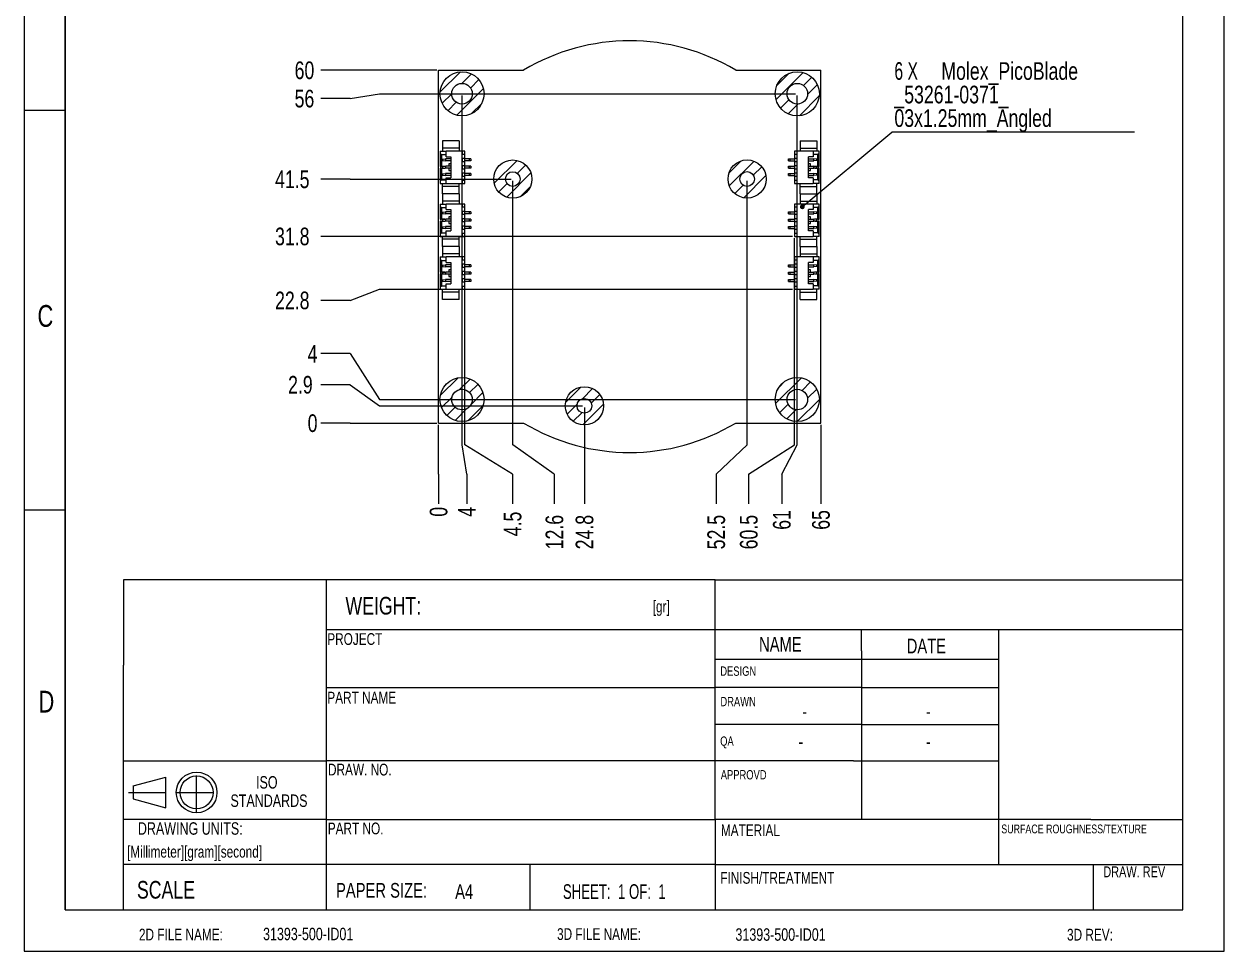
# Model space of a CAD drawing. Header units: millimetres. Extents: x 9 to 417, y 11 to 583.
# Drawn here: x 8.8 to 416.8, y 10.8 to 326.1 of the extents above; entities that cross this region are included whole.
import ezdxf

# ---------------------------------------------------------------- set-up
doc = ezdxf.new("R2010")
doc.units = ezdxf.units.MM
doc.header["$LTSCALE"] = 2
doc.linetypes.add('CENTER', pattern=[10.16, 6.35, -1.27, 1.27, -1.27])
doc.styles.add('SLDTEXTSTYLE0', font='TXT', dxfattribs={"width": 0.75})
doc.styles.add('SLDTEXTSTYLE1', font='TXT', dxfattribs={"width": 0.671875})
doc.styles.add('SLDTEXTSTYLE2', font='TXT', dxfattribs={"width": 0.666667})
doc.dimstyles.new('SLDDIMSTYLE4', dxfattribs={"dimtxt": 6, "dimasz": 6, "dimexe": 0, "dimexo": 0.0625, "dimgap": 1.5, "dimtad": 0, "dimtih": 1, "dimtoh": 1, "dimdec": 0, "dimlfac": 0.5, "dimrnd": 1e-09, "dimdsep": 46, "dimtxsty": 'SLDTEXTSTYLE0', "dimblk1": 'NONE', "dimblk2": 'NONE', "dimsah": 1, "dimcen": 0.09, "dimadec": 0, "dimazin": 2, "dimtfac": 1, "dimtdec": 0, "dimtofl": 0, "dimtmove": 0, "dimatfit": 3, "dimldrblk": 'NONE', "dimfxl": 1, "dimfrac": 2, "dimtolj": 1, "dimtzin": 12, "dimarcsym": 0})
doc.dimstyles.new('SLDDIMSTYLE5', dxfattribs={"dimtxt": 6, "dimasz": 6, "dimexe": 0, "dimexo": 0.0625, "dimgap": 1.5, "dimtad": 0, "dimtih": 1, "dimtoh": 1, "dimdec": 1, "dimlfac": 0.5, "dimrnd": 1e-09, "dimzin": 12, "dimdsep": 46, "dimtxsty": 'SLDTEXTSTYLE0', "dimblk1": 'NONE', "dimblk2": 'NONE', "dimsah": 1, "dimcen": 0.09, "dimadec": 0, "dimazin": 3, "dimtfac": 1, "dimtdec": 1, "dimtofl": 0, "dimtmove": 0, "dimatfit": 3, "dimldrblk": 'NONE', "dimfxl": 1, "dimfrac": 2, "dimtolj": 1, "dimtzin": 12, "dimarcsym": 0})
doc.dimstyles.new('SLDDIMSTYLE6', dxfattribs={"dimtxt": 0.18, "dimasz": 1.6, "dimexe": 0, "dimexo": 0.0625, "dimgap": 0, "dimtad": 0, "dimtih": 1, "dimtoh": 1, "dimdec": 0, "dimrnd": 1e-09, "dimzin": 0, "dimdsep": 46, "dimtxsty": 'Standard', "dimblk1": 'DOT', "dimblk2": 'DOT', "dimsah": 1, "dimcen": 0.09, "dimadec": 0, "dimazin": 0, "dimtfac": 1.6, "dimtdec": 0, "dimtofl": 0, "dimtmove": 0, "dimatfit": 3, "dimldrblk": 'DOT', "dimfxl": 1, "dimfrac": 2, "dimtolj": 1, "dimtzin": 0, "dimarcsym": 0})

# ---------------------------------------------------------------- blocks, each defined once
blk = doc.blocks.new('SW_NOTE_0')
at = {"color": 0, "linetype": 'Continuous', "lineweight": 0, "char_height": 4.233, "attachment_point": 2, "style": 'SLDTEXTSTYLE0'}
for s, insert in [('ISO', (4.56, 5.46)), ('STANDARDS', (5.3, -0.78))]:
    blk.add_mtext(s, dxfattribs=dict(at, insert=insert))
blk = doc.blocks.new('_D_11')
at = {"color": 7, "linetype": 'Continuous', "lineweight": 18}
for p, q in [((149.71, 182.96), (149.71, 189.78)), ((149.71, 172.96), (149.71, 182.96)), ((149.71, 172.96), (149.71, 162.96))]:
    blk.add_line(p, q, dxfattribs=at)
at = {"color": 7, "linetype": 'Continuous', "lineweight": 18, "insert": (146.74, 158.53), "char_height": 6, "attachment_point": 1, "rotation": 90, "style": 'SLDTEXTSTYLE0'}
blk.add_mtext('0', dxfattribs=at)
blk = doc.blocks.new('_NONE')
blk = doc.blocks.new('_D_12')
at = {"color": 7, "linetype": 'Continuous', "lineweight": 18}
for p, q in [((157.71, 182.96), (157.71, 301.78)), ((159.33, 172.96), (157.71, 182.96)), ((159.33, 172.96), (159.33, 162.96))]:
    blk.add_line(p, q, dxfattribs=at)
at = {"color": 7, "linetype": 'Continuous', "lineweight": 18, "insert": (156.36, 158.53), "char_height": 6, "attachment_point": 1, "rotation": 90, "style": 'SLDTEXTSTYLE0'}
blk.add_mtext('4', dxfattribs=at)
blk = doc.blocks.new('_D_13')
at = {"color": 7, "linetype": 'Continuous', "lineweight": 18}
for p, q in [((158.71, 182.96), (158.71, 254.28)), ((174.86, 172.96), (158.71, 182.96)), ((174.86, 172.96), (174.86, 162.96))]:
    blk.add_line(p, q, dxfattribs=at)
at = {"color": 7, "linetype": 'Continuous', "lineweight": 18, "insert": (171.89, 151.88), "char_height": 6, "attachment_point": 1, "rotation": 90, "style": 'SLDTEXTSTYLE0'}
blk.add_mtext('4.5', dxfattribs=at)
blk = doc.blocks.new('_D_14')
at = {"color": 7, "linetype": 'Continuous', "lineweight": 18}
for p, q in [((174.98, 182.96), (174.98, 272.76)), ((189.1, 172.96), (174.98, 182.96)), ((189.1, 172.96), (189.1, 162.96))]:
    blk.add_line(p, q, dxfattribs=at)
at = {"color": 7, "linetype": 'Continuous', "lineweight": 18, "insert": (186.13, 147.44), "char_height": 6, "attachment_point": 1, "rotation": 90, "style": 'SLDTEXTSTYLE0'}
blk.add_mtext('12.6', dxfattribs=at)
blk = doc.blocks.new('_D_15')
at = {"color": 7, "linetype": 'Continuous', "lineweight": 18}
blk.add_line((199.33, 195.64), (199.33, 162.96), dxfattribs=at)
at = {"color": 7, "linetype": 'Continuous', "lineweight": 18, "insert": (196.35, 147.44), "char_height": 6, "attachment_point": 1, "rotation": 90, "style": 'SLDTEXTSTYLE0'}
blk.add_mtext('24.8', dxfattribs=at)
blk = doc.blocks.new('_D_16')
at = {"color": 7, "linetype": 'Continuous', "lineweight": 18}
for p, q in [((254.65, 182.96), (254.65, 272.78)), ((244.11, 172.96), (254.65, 182.96)), ((244.11, 172.96), (244.11, 162.96))]:
    blk.add_line(p, q, dxfattribs=at)
at = {"color": 7, "linetype": 'Continuous', "lineweight": 18, "insert": (241.13, 147.44), "char_height": 6, "attachment_point": 1, "rotation": 90, "style": 'SLDTEXTSTYLE0'}
blk.add_mtext('52.5', dxfattribs=at)
blk = doc.blocks.new('_D_17')
at = {"color": 7, "linetype": 'Continuous', "lineweight": 18}
for p, q in [((270.71, 182.96), (270.71, 253.28)), ((255.17, 172.96), (270.71, 182.96)), ((255.17, 172.96), (255.17, 162.96))]:
    blk.add_line(p, q, dxfattribs=at)
at = {"color": 7, "linetype": 'Continuous', "lineweight": 18, "insert": (252.2, 147.44), "char_height": 6, "attachment_point": 1, "rotation": 90, "style": 'SLDTEXTSTYLE0'}
blk.add_mtext('60.5', dxfattribs=at)
blk = doc.blocks.new('_D_18')
at = {"color": 7, "linetype": 'Continuous', "lineweight": 18}
for p, q in [((271.71, 182.96), (271.71, 301.78)), ((266.4, 172.96), (271.71, 182.96)), ((266.4, 172.96), (266.4, 162.96))]:
    blk.add_line(p, q, dxfattribs=at)
at = {"color": 7, "linetype": 'Continuous', "lineweight": 18, "insert": (263.43, 154.09), "char_height": 6, "attachment_point": 1, "rotation": 90, "style": 'SLDTEXTSTYLE0'}
blk.add_mtext('61', dxfattribs=at)
blk = doc.blocks.new('_D_19')
at = {"color": 7, "linetype": 'Continuous', "lineweight": 18}
blk.add_line((279.71, 189.78), (279.71, 162.96), dxfattribs=at)
at = {"color": 7, "linetype": 'Continuous', "lineweight": 18, "insert": (276.74, 154.09), "char_height": 6, "attachment_point": 1, "rotation": 90, "style": 'SLDTEXTSTYLE0'}
blk.add_mtext('65', dxfattribs=at)
blk = doc.blocks.new('_D_20')
at = {"color": 7, "linetype": 'Continuous', "lineweight": 18}
for p, q in [((119.66, 190.38), (109.66, 190.38)), ((119.66, 190.38), (129.66, 190.38)), ((129.66, 190.38), (149.11, 190.38))]:
    blk.add_line(p, q, dxfattribs=at)
at = {"color": 7, "linetype": 'Continuous', "lineweight": 18, "insert": (105.23, 193.35), "char_height": 6, "attachment_point": 1, "style": 'SLDTEXTSTYLE0'}
blk.add_mtext('0', dxfattribs=at)
blk = doc.blocks.new('_D_21')
at = {"color": 7, "linetype": 'Continuous', "lineweight": 18}
for p, q in [((119.66, 203.44), (109.66, 203.44)), ((119.66, 203.44), (129.66, 196.24)), ((129.66, 196.24), (198.73, 196.24))]:
    blk.add_line(p, q, dxfattribs=at)
at = {"color": 7, "linetype": 'Continuous', "lineweight": 18, "insert": (98.58, 206.42), "char_height": 6, "attachment_point": 1, "style": 'SLDTEXTSTYLE0'}
blk.add_mtext('2.9', dxfattribs=at)
blk = doc.blocks.new('_D_22')
at = {"color": 7, "linetype": 'Continuous', "lineweight": 18}
for p, q in [((119.66, 213.99), (109.66, 213.99)), ((119.66, 213.99), (129.66, 198.38)), ((129.66, 198.38), (271.11, 198.38))]:
    blk.add_line(p, q, dxfattribs=at)
at = {"color": 7, "linetype": 'Continuous', "lineweight": 18, "insert": (105.23, 216.96), "char_height": 6, "attachment_point": 1, "style": 'SLDTEXTSTYLE0'}
blk.add_mtext('4', dxfattribs=at)
blk = doc.blocks.new('_D_23')
at = {"color": 7, "linetype": 'Continuous', "lineweight": 18}
for p, q in [((119.66, 232.12), (129.66, 235.88)), ((129.66, 235.88), (270.11, 235.88)), ((119.66, 232.12), (109.66, 232.12))]:
    blk.add_line(p, q, dxfattribs=at)
at = {"color": 7, "linetype": 'Continuous', "lineweight": 18, "insert": (94.15, 235.09), "char_height": 6, "attachment_point": 1, "style": 'SLDTEXTSTYLE0'}
blk.add_mtext('22.8', dxfattribs=at)
blk = doc.blocks.new('_D_24')
at = {"color": 7, "linetype": 'Continuous', "lineweight": 18}
blk.add_line((270.11, 253.88), (109.66, 253.88), dxfattribs=at)
at = {"color": 7, "linetype": 'Continuous', "lineweight": 18, "insert": (94.15, 256.85), "char_height": 6, "attachment_point": 1, "style": 'SLDTEXTSTYLE0'}
blk.add_mtext('31.8', dxfattribs=at)
blk = doc.blocks.new('_D_25')
at = {"color": 7, "linetype": 'Continuous', "lineweight": 18}
for p, q in [((119.66, 273.3), (129.66, 273.36)), ((129.66, 273.36), (174.38, 273.36)), ((119.66, 273.3), (109.66, 273.3))]:
    blk.add_line(p, q, dxfattribs=at)
at = {"color": 7, "linetype": 'Continuous', "lineweight": 18, "insert": (94.15, 276.28), "char_height": 6, "attachment_point": 1, "style": 'SLDTEXTSTYLE0'}
blk.add_mtext('41.5', dxfattribs=at)
blk = doc.blocks.new('_D_26')
at = {"color": 7, "linetype": 'Continuous', "lineweight": 18}
for p, q in [((119.66, 300.76), (129.66, 302.38)), ((129.66, 302.38), (271.11, 302.38)), ((119.66, 300.76), (109.66, 300.76))]:
    blk.add_line(p, q, dxfattribs=at)
at = {"color": 7, "linetype": 'Continuous', "lineweight": 18, "insert": (100.8, 303.73), "char_height": 6, "attachment_point": 1, "style": 'SLDTEXTSTYLE0'}
blk.add_mtext('56', dxfattribs=at)
blk = doc.blocks.new('_D_27')
at = {"color": 7, "linetype": 'Continuous', "lineweight": 18}
blk.add_line((149.11, 310.38), (109.66, 310.38), dxfattribs=at)
at = {"color": 7, "linetype": 'Continuous', "lineweight": 18, "insert": (100.8, 313.35), "char_height": 6, "attachment_point": 1, "style": 'SLDTEXTSTYLE0'}
blk.add_mtext('60', dxfattribs=at)
blk = doc.blocks.new('SW_NOTE_1')
at = {"color": 0, "linetype": 'Continuous', "lineweight": 0}
blk.add_line((82.49, 0), (0, 0), dxfattribs=at)
at = {"color": 0, "linetype": 'Continuous', "lineweight": 0, "char_height": 6, "attachment_point": 1}
for s, insert, style in [('6 X', (0.89, 23.83), 'SLDTEXTSTYLE2'), ('Molex_PicoBlade', (16.85, 23.83), 'SLDTEXTSTYLE0'), ('_53261-0371_', (0.89, 15.83), 'SLDTEXTSTYLE0'), ('03x1.25mm_Angled', (0.89, 7.83), 'SLDTEXTSTYLE0')]:
    blk.add_mtext(s, dxfattribs=dict(at, insert=insert, style=style))
blk = doc.blocks.new('_DOT')
at = {"color": 0, "linetype": 'ByBlock', "lineweight": -2}
blk.add_line((-0.5, 0), (-1, 0), dxfattribs=at)
at = {"color": 0, "linetype": 'ByBlock', "const_width": 0.5}
blk.add_lwpolyline([(-0.25, 0, 1), (0.25, 0, 1)], format="xyb", close=True, dxfattribs=at)

msp = doc.modelspace()

# ---------------------------------------------------------------- hatches: boundary and pattern name
at = {"linetype": 'Continuous'}
h = msp.add_hatch(dxfattribs=at)
h.set_pattern_fill('ANSI31', style=0)
edge = h.paths.add_edge_path(flags=0)
edge.add_arc((157.71, 302.38), 7.5, 0, 360)
edge = h.paths.add_edge_path(flags=0)
edge.add_arc((157.71, 302.38), 3.5, 0, 360)
h = msp.add_hatch(dxfattribs=at)
h.set_pattern_fill('ANSI31', style=0)
edge = h.paths.add_edge_path(flags=0)
edge.add_arc((271.71, 302.38), 7.5, 0, 360)
edge = h.paths.add_edge_path(flags=0)
edge.add_arc((271.71, 302.38), 3.5, 0, 360)
h = msp.add_hatch(dxfattribs=at)
h.set_pattern_fill('ANSI31', style=0)
edge = h.paths.add_edge_path(flags=0)
edge.add_arc((174.98, 273.36), 6.5, 0, 360)
edge = h.paths.add_edge_path(flags=0)
edge.add_arc((174.98, 273.36), 2.5, 0, 360)
h = msp.add_hatch(dxfattribs=at)
h.set_pattern_fill('ANSI31', style=0)
edge = h.paths.add_edge_path(flags=0)
edge.add_arc((254.65, 273.38), 6.5, 0, 360)
edge = h.paths.add_edge_path(flags=0)
edge.add_arc((254.65, 273.38), 2.5, 0, 360)
h = msp.add_hatch(dxfattribs=at)
h.set_pattern_fill('ANSI31', style=0)
edge = h.paths.add_edge_path(flags=0)
edge.add_arc((157.71, 198.38), 7.5, 0, 360)
edge = h.paths.add_edge_path(flags=0)
edge.add_arc((157.71, 198.38), 3.5, 0, 360)
h = msp.add_hatch(dxfattribs=at)
h.set_pattern_fill('ANSI31', style=0)
edge = h.paths.add_edge_path(flags=0)
edge.add_arc((271.71, 198.38), 7.5, 0, 360)
edge = h.paths.add_edge_path(flags=0)
edge.add_arc((271.71, 198.38), 3.5, 0, 360)
h = msp.add_hatch(dxfattribs=at)
h.set_pattern_fill('ANSI31', style=0)
edge = h.paths.add_edge_path(flags=0)
edge.add_arc((199.33, 196.24), 6.5, 0, 360)
edge = h.paths.add_edge_path(flags=0)
edge.add_arc((199.33, 196.24), 2.5, 0, 360)

# ---------------------------------------------------------------- linework, layer by layer
at = {"color": 7, "linetype": 'Continuous', "lineweight": 18}
for p, q in [((8.79, 582.84), (8.79, 10.84)), ((416.79, 10.84), (416.79, 582.84)), ((8.79, 296.84), (22.79, 296.84)), ((8.79, 160.84), (22.79, 160.84)), ((111.55, 137.07), (42.65, 137.07)), ((42.65, 137.07), (42.65, 108.03)), ((243.83, 137.07), (111.55, 137.07)), ((111.55, 137.07), (111.55, 120.19)), ((243.83, 120.19), (243.83, 137.07)), ((243.83, 137.07), (402.79, 137.07)), ((111.55, 120.19), (402.79, 120.19)), ((111.55, 120.19), (111.55, 40.23)), ((243.83, 55.62), (243.83, 120.19)), ((293.55, 112.92), (293.55, 120.19)), ((340.12, 120.19), (340.12, 55.62)), ((293.55, 112.92), (293.55, 100.4)), ((42.65, 55.62), (42.65, 108.03)), ((340.12, 110), (243.83, 110)), ((111.55, 100.4), (243.83, 100.4)), ((293.55, 100.4), (243.83, 100.4)), ((293.55, 100.4), (293.55, 87.88)), ((293.55, 100.4), (340.12, 100.4)), ((293.55, 87.88), (243.83, 87.88)), ((293.55, 87.88), (293.55, 55.62)), ((293.55, 87.88), (340.12, 87.88)), ((42.65, 75.47), (111.55, 75.47)), ((243.83, 75.47), (111.55, 75.47)), ((290.86, 75.47), (243.83, 75.47)), ((290.86, 75.47), (340.12, 75.47)), ((42.65, 55.62), (42.65, 71.01)), ((42.65, 55.62), (42.65, 71.01)), ((45.86, 66.98), (56.98, 69.97)), ((56.98, 59.57), (56.98, 69.97)), ((45.86, 66.98), (45.86, 62.56)), ((45.86, 62.56), (56.98, 59.57)), ((111.55, 55.62), (42.65, 55.62)), ((42.65, 40.23), (42.65, 55.62)), ((111.55, 55.62), (243.83, 55.62)), ((243.83, 55.62), (243.83, 24.84)), ((340.12, 55.62), (243.83, 55.62)), ((340.12, 55.62), (340.12, 40.23)), ((371.46, 55.62), (340.12, 55.62)), ((371.46, 55.62), (402.79, 55.62)), ((42.65, 24.84), (42.65, 40.23)), ((243.83, 40.23), (42.65, 40.23)), ((111.55, 40.23), (111.55, 24.84)), ((180.73, 40.23), (180.73, 24.84)), ((243.83, 40.23), (402.79, 40.23)), ((372.29, 40.23), (372.29, 24.84)), ((8.79, 10.84), (416.79, 10.84))]:
    msp.add_line(p, q, dxfattribs=at)
at = {"color": 7, "linetype": 'Continuous', "lineweight": 25}
for p, q in [((22.79, 24.84), (22.79, 568.84)), ((22.79, 568.84), (22.79, 24.84)), ((402.79, 24.84), (402.79, 568.84)), ((402.79, 24.84), (402.79, 568.84)), ((149.71, 190.38), (149.71, 310.38)), ((149.71, 310.38), (178.65, 310.38)), ((250.76, 310.38), (279.71, 310.38)), ((279.71, 190.38), (279.71, 310.38)), ((156.71, 286.38), (151.11, 286.38)), ((151.11, 286.38), (151.11, 283.88)), ((156.71, 286.38), (156.71, 283.88)), ((272.71, 286.38), (278.31, 286.38)), ((272.71, 286.38), (272.71, 283.88)), ((278.31, 286.38), (278.31, 283.88)), ((150.31, 282.88), (150.31, 282.08)), ((150.31, 282.88), (152.31, 282.88)), ((150.31, 282.08), (150.71, 281.68)), ((150.31, 282.08), (150.31, 277.68)), ((150.71, 281.68), (152.31, 281.68)), ((150.71, 281.68), (150.71, 277.68)), ((156.71, 283.88), (151.11, 283.88)), ((151.11, 283.88), (151.11, 282.88)), ((152.31, 280.98), (152.31, 282.88)), ((157.71, 282.88), (152.31, 282.88)), ((156.71, 283.88), (156.71, 282.88)), ((157.71, 282.88), (157.71, 281.88)), ((158.71, 282.88), (157.71, 282.88)), ((157.71, 281.88), (158.71, 281.88)), ((158.71, 281.88), (158.71, 282.88)), ((158.71, 280.38), (158.71, 281.88)), ((270.71, 282.88), (270.71, 281.88)), ((271.71, 282.88), (270.71, 282.88)), ((270.71, 281.88), (270.71, 280.38)), ((270.71, 281.88), (271.71, 281.88)), ((277.11, 282.88), (271.71, 282.88)), ((271.71, 281.88), (271.71, 282.88)), ((272.71, 283.88), (278.31, 283.88)), ((272.71, 283.88), (272.71, 282.88)), ((277.11, 282.88), (277.11, 280.98)), ((279.11, 282.88), (277.11, 282.88)), ((278.71, 281.68), (277.11, 281.68)), ((278.31, 283.88), (278.31, 282.88)), ((279.11, 282.08), (278.71, 281.68)), ((278.71, 277.68), (278.71, 281.68)), ((279.11, 282.08), (279.11, 282.88)), ((279.11, 277.68), (279.11, 282.08)), ((150.31, 277.68), (150.71, 277.68)), ((151.91, 277.68), (150.71, 277.68)), ((151.11, 280.1), (152.11, 280.2)), ((151.11, 280.1), (151.11, 279.66)), ((151.11, 279.66), (152.11, 279.56)), ((151.11, 277.6), (152.11, 277.7)), ((151.11, 277.6), (151.11, 277.16)), ((152.11, 280.2), (152.11, 279.56)), ((153.91, 280.2), (152.11, 280.2)), ((153.91, 279.56), (152.11, 279.56)), ((152.11, 277.7), (152.11, 277.06)), ((153.91, 277.7), (152.11, 277.7)), ((152.31, 280.98), (153.91, 280.98)), ((153.91, 278.53), (153.21, 278.53)), ((153.21, 278.53), (153.21, 277.7)), ((153.91, 280.98), (153.91, 273.78)), ((158.71, 280.38), (157.71, 280.38)), ((157.71, 280.38), (157.71, 279.38)), ((157.71, 279.38), (158.71, 279.38)), ((158.71, 277.88), (157.71, 277.88)), ((157.71, 277.88), (157.71, 276.88)), ((158.71, 279.38), (158.71, 280.38)), ((160.11, 280.2), (158.71, 280.2)), ((160.11, 279.56), (158.71, 279.56)), ((158.71, 277.88), (158.71, 279.38)), ((158.71, 276.88), (158.71, 277.88)), ((160.11, 277.7), (158.71, 277.7)), ((160.11, 280.2), (160.11, 279.56)), ((160.71, 280.2), (160.11, 280.2)), ((160.71, 279.56), (160.11, 279.56)), ((160.11, 277.7), (160.11, 277.06)), ((160.71, 277.7), (160.11, 277.7)), ((160.71, 280.2), (160.71, 279.56)), ((160.71, 277.7), (160.71, 277.06)), ((268.71, 279.56), (268.71, 280.2)), ((268.71, 280.2), (269.31, 280.2)), ((268.71, 279.56), (269.31, 279.56)), ((268.71, 277.06), (268.71, 277.7)), ((268.71, 277.7), (269.31, 277.7)), ((269.31, 279.56), (269.31, 280.2)), ((269.31, 280.2), (270.71, 280.2)), ((269.31, 279.56), (270.71, 279.56)), ((269.31, 277.06), (269.31, 277.7)), ((269.31, 277.7), (270.71, 277.7)), ((271.71, 280.38), (270.71, 280.38)), ((270.71, 280.38), (270.71, 279.38)), ((270.71, 279.38), (270.71, 277.88)), ((270.71, 279.38), (271.71, 279.38)), ((271.71, 277.88), (270.71, 277.88)), ((270.71, 277.88), (270.71, 276.88)), ((271.71, 279.38), (271.71, 280.38)), ((271.71, 276.88), (271.71, 277.88)), ((277.11, 280.98), (275.51, 280.98)), ((275.51, 273.78), (275.51, 280.98)), ((275.51, 280.2), (277.31, 280.2)), ((275.51, 279.56), (277.31, 279.56)), ((276.21, 278.53), (275.51, 278.53)), ((275.51, 277.7), (277.31, 277.7)), ((276.21, 277.7), (276.21, 278.53)), ((277.31, 279.56), (277.31, 280.2)), ((278.31, 280.1), (277.31, 280.2)), ((278.31, 279.66), (277.31, 279.56)), ((277.31, 277.06), (277.31, 277.7)), ((278.31, 277.6), (277.31, 277.7)), ((278.71, 277.68), (277.51, 277.68)), ((278.31, 279.66), (278.31, 280.1)), ((278.31, 277.16), (278.31, 277.6)), ((278.71, 277.68), (279.11, 277.68)), ((150.71, 277.08), (150.31, 277.08)), ((150.31, 277.08), (150.31, 272.68)), ((150.71, 277.08), (150.71, 273.08)), ((150.71, 277.08), (151.91, 277.08)), ((151.11, 277.16), (152.11, 277.06)), ((151.11, 275.1), (152.11, 275.2)), ((151.11, 275.1), (151.11, 274.66)), ((151.11, 274.66), (152.11, 274.56)), ((153.91, 277.06), (152.11, 277.06)), ((152.11, 275.2), (152.11, 274.56)), ((153.91, 275.2), (152.11, 275.2)), ((153.91, 274.56), (152.11, 274.56)), ((152.31, 271.88), (152.31, 273.78)), ((152.31, 273.78), (153.91, 273.78)), ((153.21, 277.06), (153.21, 276.23)), ((153.21, 276.23), (153.91, 276.23)), ((157.71, 276.88), (158.71, 276.88)), ((158.71, 275.38), (157.71, 275.38)), ((157.71, 275.38), (157.71, 274.38)), ((157.71, 274.38), (158.71, 274.38)), ((160.11, 277.06), (158.71, 277.06)), ((158.71, 275.38), (158.71, 276.88)), ((158.71, 274.38), (158.71, 275.38)), ((160.11, 275.2), (158.71, 275.2)), ((160.11, 274.56), (158.71, 274.56)), ((158.71, 272.88), (158.71, 274.38)), ((160.71, 277.06), (160.11, 277.06)), ((160.11, 275.2), (160.11, 274.56)), ((160.71, 275.2), (160.11, 275.2)), ((160.71, 274.56), (160.11, 274.56)), ((160.71, 275.2), (160.71, 274.56)), ((268.71, 277.06), (269.31, 277.06)), ((268.71, 274.56), (268.71, 275.2)), ((268.71, 275.2), (269.31, 275.2)), ((268.71, 274.56), (269.31, 274.56)), ((269.31, 277.06), (270.71, 277.06)), ((269.31, 274.56), (269.31, 275.2)), ((269.31, 275.2), (270.71, 275.2)), ((269.31, 274.56), (270.71, 274.56)), ((270.71, 276.88), (270.71, 275.38)), ((270.71, 276.88), (271.71, 276.88)), ((271.71, 275.38), (270.71, 275.38)), ((270.71, 275.38), (270.71, 274.38)), ((270.71, 274.38), (270.71, 272.88)), ((270.71, 274.38), (271.71, 274.38)), ((271.71, 274.38), (271.71, 275.38)), ((275.51, 277.06), (277.31, 277.06)), ((275.51, 276.23), (276.21, 276.23)), ((275.51, 275.2), (277.31, 275.2)), ((275.51, 274.56), (277.31, 274.56)), ((277.11, 273.78), (275.51, 273.78)), ((276.21, 276.23), (276.21, 277.06)), ((277.11, 273.78), (277.11, 271.88)), ((278.31, 277.16), (277.31, 277.06)), ((277.31, 274.56), (277.31, 275.2)), ((278.31, 275.1), (277.31, 275.2)), ((278.31, 274.66), (277.31, 274.56)), ((277.51, 277.08), (278.71, 277.08)), ((278.31, 274.66), (278.31, 275.1)), ((278.71, 273.08), (278.71, 277.08)), ((279.11, 277.08), (278.71, 277.08)), ((279.11, 272.68), (279.11, 277.08)), ((150.31, 272.68), (150.71, 273.08)), ((150.31, 272.68), (150.31, 271.88)), ((150.31, 271.88), (152.31, 271.88)), ((150.71, 273.08), (152.31, 273.08)), ((151.11, 270.88), (151.11, 271.88)), ((156.71, 270.88), (151.11, 270.88)), ((151.11, 268.38), (151.11, 270.88)), ((152.31, 271.88), (157.71, 271.88)), ((156.71, 270.88), (156.71, 271.88)), ((156.71, 268.38), (156.71, 270.88)), ((158.71, 272.88), (157.71, 272.88)), ((157.71, 272.88), (157.71, 271.88)), ((157.71, 271.88), (158.71, 271.88)), ((158.71, 271.88), (158.71, 272.88)), ((271.71, 272.88), (270.71, 272.88)), ((270.71, 272.88), (270.71, 271.88)), ((270.71, 271.88), (271.71, 271.88)), ((271.71, 271.88), (271.71, 272.88)), ((271.71, 271.88), (277.11, 271.88)), ((272.71, 270.88), (272.71, 271.88)), ((272.71, 270.88), (278.31, 270.88)), ((272.71, 268.38), (272.71, 270.88)), ((278.71, 273.08), (277.11, 273.08)), ((279.11, 271.88), (277.11, 271.88)), ((278.31, 270.88), (278.31, 271.88)), ((278.31, 268.38), (278.31, 270.88)), ((279.11, 272.68), (278.71, 273.08)), ((279.11, 271.88), (279.11, 272.68)), ((156.71, 268.38), (151.11, 268.38)), ((151.11, 268.38), (151.11, 265.88)), ((156.71, 265.88), (151.11, 265.88)), ((151.11, 265.88), (151.11, 264.88)), ((156.71, 268.38), (156.71, 265.88)), ((156.71, 265.88), (156.71, 264.88)), ((272.71, 268.38), (278.31, 268.38)), ((272.71, 268.38), (272.71, 265.88)), ((272.71, 265.88), (278.31, 265.88)), ((272.71, 265.88), (272.71, 264.88)), ((278.31, 268.38), (278.31, 265.88)), ((278.31, 265.88), (278.31, 264.88)), ((150.31, 264.88), (150.31, 264.08)), ((150.31, 264.88), (152.31, 264.88)), ((150.31, 264.08), (150.71, 263.68)), ((150.31, 264.08), (150.31, 259.68)), ((150.71, 263.68), (152.31, 263.68)), ((150.71, 263.68), (150.71, 259.68)), ((151.11, 262.1), (152.11, 262.2)), ((151.11, 262.1), (151.11, 261.66)), ((151.11, 261.66), (152.11, 261.56)), ((153.91, 262.2), (152.11, 262.2)), ((152.11, 262.2), (152.11, 261.56)), ((153.91, 261.56), (152.11, 261.56)), ((152.31, 262.98), (152.31, 264.88)), ((157.71, 264.88), (152.31, 264.88)), ((152.31, 262.98), (153.91, 262.98)), ((153.91, 262.98), (153.91, 255.78)), ((157.71, 264.88), (157.71, 263.88)), ((158.71, 264.88), (157.71, 264.88)), ((157.71, 263.88), (158.71, 263.88)), ((158.71, 262.38), (157.71, 262.38)), ((157.71, 262.38), (157.71, 261.38)), ((157.71, 261.38), (158.71, 261.38)), ((158.71, 263.88), (158.71, 264.88)), ((158.71, 262.38), (158.71, 263.88)), ((158.71, 261.38), (158.71, 262.38)), ((160.11, 262.2), (158.71, 262.2)), ((160.11, 261.56), (158.71, 261.56)), ((158.71, 259.88), (158.71, 261.38)), ((160.11, 262.2), (160.11, 261.56)), ((160.71, 262.2), (160.11, 262.2)), ((160.71, 261.56), (160.11, 261.56)), ((160.71, 262.2), (160.71, 261.56)), ((268.71, 261.56), (268.71, 262.2)), ((268.71, 262.2), (269.31, 262.2)), ((268.71, 261.56), (269.31, 261.56)), ((269.31, 261.56), (269.31, 262.2)), ((269.31, 262.2), (270.71, 262.2)), ((269.31, 261.56), (270.71, 261.56)), ((270.71, 264.88), (270.71, 263.88)), ((271.71, 264.88), (270.71, 264.88)), ((270.71, 263.88), (270.71, 262.38)), ((270.71, 263.88), (271.71, 263.88)), ((271.71, 262.38), (270.71, 262.38)), ((270.71, 262.38), (270.71, 261.38)), ((270.71, 261.38), (270.71, 259.88)), ((270.71, 261.38), (271.71, 261.38)), ((277.11, 264.88), (271.71, 264.88)), ((271.71, 263.88), (271.71, 264.88)), ((271.71, 261.38), (271.71, 262.38)), ((277.11, 262.98), (275.51, 262.98)), ((275.51, 255.78), (275.51, 262.98)), ((275.51, 262.2), (277.31, 262.2)), ((275.51, 261.56), (277.31, 261.56)), ((277.11, 264.88), (277.11, 262.98)), ((279.11, 264.88), (277.11, 264.88)), ((278.71, 263.68), (277.11, 263.68)), ((277.31, 261.56), (277.31, 262.2)), ((278.31, 262.1), (277.31, 262.2)), ((278.31, 261.66), (277.31, 261.56)), ((278.31, 261.66), (278.31, 262.1)), ((279.11, 264.08), (278.71, 263.68)), ((278.71, 259.68), (278.71, 263.68)), ((279.11, 264.08), (279.11, 264.88)), ((279.11, 259.68), (279.11, 264.08)), ((150.31, 259.68), (150.71, 259.68)), ((150.71, 259.08), (150.31, 259.08)), ((150.31, 259.08), (150.31, 254.68)), ((151.91, 259.68), (150.71, 259.68)), ((150.71, 259.08), (150.71, 255.08)), ((150.71, 259.08), (151.91, 259.08)), ((151.11, 259.6), (152.11, 259.7)), ((151.11, 259.6), (151.11, 259.16)), ((151.11, 259.16), (152.11, 259.06)), ((151.11, 257.1), (152.11, 257.2)), ((151.11, 257.1), (151.11, 256.66)), ((153.91, 259.7), (152.11, 259.7)), ((152.11, 259.7), (152.11, 259.06)), ((153.91, 259.06), (152.11, 259.06)), ((152.11, 257.2), (152.11, 256.56)), ((153.91, 257.2), (152.11, 257.2)), ((153.91, 260.53), (153.21, 260.53)), ((153.21, 260.53), (153.21, 259.7)), ((153.21, 259.06), (153.21, 258.23)), ((153.21, 258.23), (153.91, 258.23)), ((158.71, 259.88), (157.71, 259.88)), ((157.71, 259.88), (157.71, 258.88)), ((157.71, 258.88), (158.71, 258.88)), ((158.71, 257.38), (157.71, 257.38)), ((157.71, 257.38), (157.71, 256.38)), ((158.71, 258.88), (158.71, 259.88)), ((160.11, 259.7), (158.71, 259.7)), ((160.11, 259.06), (158.71, 259.06)), ((158.71, 257.38), (158.71, 258.88)), ((158.71, 256.38), (158.71, 257.38)), ((160.11, 257.2), (158.71, 257.2)), ((160.11, 259.7), (160.11, 259.06)), ((160.71, 259.7), (160.11, 259.7)), ((160.71, 259.06), (160.11, 259.06)), ((160.11, 257.2), (160.11, 256.56)), ((160.71, 257.2), (160.11, 257.2)), ((160.71, 259.7), (160.71, 259.06)), ((160.71, 257.2), (160.71, 256.56)), ((268.71, 259.06), (268.71, 259.7)), ((268.71, 259.7), (269.31, 259.7)), ((268.71, 259.06), (269.31, 259.06)), ((268.71, 256.56), (268.71, 257.2)), ((268.71, 257.2), (269.31, 257.2)), ((269.31, 259.06), (269.31, 259.7)), ((269.31, 259.7), (270.71, 259.7)), ((269.31, 259.06), (270.71, 259.06)), ((269.31, 256.56), (269.31, 257.2)), ((269.31, 257.2), (270.71, 257.2)), ((271.71, 259.88), (270.71, 259.88)), ((270.71, 259.88), (270.71, 258.88)), ((270.71, 258.88), (270.71, 257.38)), ((270.71, 258.88), (271.71, 258.88)), ((271.71, 257.38), (270.71, 257.38)), ((270.71, 257.38), (270.71, 256.38)), ((271.71, 258.88), (271.71, 259.88)), ((271.71, 256.38), (271.71, 257.38)), ((276.21, 260.53), (275.51, 260.53)), ((275.51, 259.7), (277.31, 259.7)), ((275.51, 259.06), (277.31, 259.06)), ((275.51, 258.23), (276.21, 258.23)), ((275.51, 257.2), (277.31, 257.2)), ((276.21, 259.7), (276.21, 260.53)), ((276.21, 258.23), (276.21, 259.06)), ((277.31, 259.06), (277.31, 259.7)), ((278.31, 259.6), (277.31, 259.7)), ((278.31, 259.16), (277.31, 259.06)), ((277.31, 256.56), (277.31, 257.2)), ((278.31, 257.1), (277.31, 257.2)), ((278.71, 259.68), (277.51, 259.68)), ((277.51, 259.08), (278.71, 259.08)), ((278.31, 259.16), (278.31, 259.6)), ((278.31, 256.66), (278.31, 257.1)), ((278.71, 259.68), (279.11, 259.68)), ((278.71, 255.08), (278.71, 259.08)), ((279.11, 259.08), (278.71, 259.08)), ((279.11, 254.68), (279.11, 259.08)), ((150.31, 254.68), (150.71, 255.08)), ((150.31, 254.68), (150.31, 253.88)), ((150.31, 253.88), (152.31, 253.88)), ((150.71, 255.08), (152.31, 255.08)), ((151.11, 256.66), (152.11, 256.56)), ((151.11, 252.88), (151.11, 253.88)), ((153.91, 256.56), (152.11, 256.56)), ((152.31, 253.88), (152.31, 255.78)), ((152.31, 255.78), (153.91, 255.78)), ((152.31, 253.88), (157.71, 253.88)), ((156.71, 252.88), (156.71, 253.88)), ((157.71, 256.38), (158.71, 256.38)), ((158.71, 254.88), (157.71, 254.88)), ((157.71, 254.88), (157.71, 253.88)), ((157.71, 253.88), (158.71, 253.88)), ((160.11, 256.56), (158.71, 256.56)), ((158.71, 254.88), (158.71, 256.38)), ((158.71, 253.88), (158.71, 254.88)), ((160.71, 256.56), (160.11, 256.56)), ((268.71, 256.56), (269.31, 256.56)), ((269.31, 256.56), (270.71, 256.56)), ((270.71, 256.38), (270.71, 254.88)), ((270.71, 256.38), (271.71, 256.38)), ((271.71, 254.88), (270.71, 254.88)), ((270.71, 254.88), (270.71, 253.88)), ((270.71, 253.88), (271.71, 253.88)), ((271.71, 253.88), (271.71, 254.88)), ((271.71, 253.88), (277.11, 253.88)), ((272.71, 252.88), (272.71, 253.88)), ((275.51, 256.56), (277.31, 256.56)), ((277.11, 255.78), (275.51, 255.78)), ((277.11, 255.78), (277.11, 253.88)), ((278.71, 255.08), (277.11, 255.08)), ((279.11, 253.88), (277.11, 253.88)), ((278.31, 256.66), (277.31, 256.56)), ((278.31, 252.88), (278.31, 253.88)), ((279.11, 254.68), (278.71, 255.08)), ((279.11, 253.88), (279.11, 254.68)), ((156.71, 252.88), (151.11, 252.88)), ((151.11, 250.38), (151.11, 252.88)), ((156.71, 250.38), (151.11, 250.38)), ((151.11, 250.38), (151.11, 247.88)), ((156.71, 250.38), (156.71, 252.88)), ((156.71, 250.38), (156.71, 247.88)), ((272.71, 252.88), (278.31, 252.88)), ((272.71, 250.38), (272.71, 252.88)), ((272.71, 250.38), (278.31, 250.38)), ((272.71, 250.38), (272.71, 247.88)), ((278.31, 250.38), (278.31, 252.88)), ((278.31, 250.38), (278.31, 247.88)), ((150.31, 246.88), (150.31, 246.08)), ((150.31, 246.88), (152.31, 246.88)), ((150.31, 246.08), (150.71, 245.68)), ((150.31, 246.08), (150.31, 241.68)), ((150.71, 245.68), (152.31, 245.68)), ((150.71, 245.68), (150.71, 241.68)), ((156.71, 247.88), (151.11, 247.88)), ((151.11, 247.88), (151.11, 246.88)), ((152.31, 244.98), (152.31, 246.88)), ((157.71, 246.88), (152.31, 246.88)), ((152.31, 244.98), (153.91, 244.98)), ((153.91, 244.98), (153.91, 237.78)), ((156.71, 247.88), (156.71, 246.88)), ((157.71, 246.88), (157.71, 245.88)), ((158.71, 246.88), (157.71, 246.88)), ((157.71, 245.88), (158.71, 245.88)), ((158.71, 245.88), (158.71, 246.88)), ((158.71, 244.38), (158.71, 245.88)), ((270.71, 246.88), (270.71, 245.88)), ((271.71, 246.88), (270.71, 246.88)), ((270.71, 245.88), (270.71, 244.38)), ((270.71, 245.88), (271.71, 245.88)), ((277.11, 246.88), (271.71, 246.88)), ((271.71, 245.88), (271.71, 246.88)), ((272.71, 247.88), (278.31, 247.88)), ((272.71, 247.88), (272.71, 246.88)), ((277.11, 244.98), (275.51, 244.98)), ((275.51, 237.78), (275.51, 244.98)), ((277.11, 246.88), (277.11, 244.98)), ((279.11, 246.88), (277.11, 246.88)), ((278.71, 245.68), (277.11, 245.68)), ((278.31, 247.88), (278.31, 246.88)), ((279.11, 246.08), (278.71, 245.68)), ((278.71, 241.68), (278.71, 245.68)), ((279.11, 246.08), (279.11, 246.88)), ((279.11, 241.68), (279.11, 246.08)), ((150.31, 241.68), (150.71, 241.68)), ((150.71, 241.08), (150.31, 241.08)), ((150.31, 241.08), (150.31, 236.68)), ((151.91, 241.68), (150.71, 241.68)), ((150.71, 241.08), (150.71, 237.08)), ((150.71, 241.08), (151.91, 241.08)), ((151.11, 244.1), (152.11, 244.2)), ((151.11, 244.1), (151.11, 243.66)), ((151.11, 243.66), (152.11, 243.56)), ((151.11, 241.6), (152.11, 241.7)), ((151.11, 241.6), (151.11, 241.16)), ((151.11, 241.16), (152.11, 241.06)), ((152.11, 244.2), (152.11, 243.56)), ((153.91, 244.2), (152.11, 244.2)), ((153.91, 243.56), (152.11, 243.56)), ((153.91, 241.7), (152.11, 241.7)), ((152.11, 241.7), (152.11, 241.06)), ((153.91, 241.06), (152.11, 241.06)), ((153.91, 242.53), (153.21, 242.53)), ((153.21, 242.53), (153.21, 241.7)), ((153.21, 241.06), (153.21, 240.23)), ((158.71, 244.38), (157.71, 244.38)), ((157.71, 244.38), (157.71, 243.38)), ((157.71, 243.38), (158.71, 243.38)), ((158.71, 241.88), (157.71, 241.88)), ((157.71, 241.88), (157.71, 240.88)), ((157.71, 240.88), (158.71, 240.88)), ((158.71, 243.38), (158.71, 244.38)), ((160.11, 244.2), (158.71, 244.2)), ((160.11, 243.56), (158.71, 243.56)), ((158.71, 241.88), (158.71, 243.38)), ((158.71, 240.88), (158.71, 241.88)), ((160.11, 241.7), (158.71, 241.7)), ((160.11, 241.06), (158.71, 241.06)), ((158.71, 239.38), (158.71, 240.88)), ((160.11, 244.2), (160.11, 243.56)), ((160.71, 244.2), (160.11, 244.2)), ((160.71, 243.56), (160.11, 243.56)), ((160.11, 241.7), (160.11, 241.06)), ((160.71, 241.7), (160.11, 241.7)), ((160.71, 241.06), (160.11, 241.06)), ((160.71, 244.2), (160.71, 243.56)), ((160.71, 241.7), (160.71, 241.06)), ((268.71, 243.56), (268.71, 244.2)), ((268.71, 244.2), (269.31, 244.2)), ((268.71, 243.56), (269.31, 243.56)), ((268.71, 241.06), (268.71, 241.7)), ((268.71, 241.7), (269.31, 241.7)), ((268.71, 241.06), (269.31, 241.06)), ((269.31, 243.56), (269.31, 244.2)), ((269.31, 244.2), (270.71, 244.2)), ((269.31, 243.56), (270.71, 243.56)), ((269.31, 241.06), (269.31, 241.7)), ((269.31, 241.7), (270.71, 241.7)), ((269.31, 241.06), (270.71, 241.06)), ((271.71, 244.38), (270.71, 244.38)), ((270.71, 244.38), (270.71, 243.38)), ((270.71, 243.38), (270.71, 241.88)), ((270.71, 243.38), (271.71, 243.38)), ((271.71, 241.88), (270.71, 241.88)), ((270.71, 241.88), (270.71, 240.88)), ((270.71, 240.88), (270.71, 239.38)), ((270.71, 240.88), (271.71, 240.88)), ((271.71, 243.38), (271.71, 244.38)), ((271.71, 240.88), (271.71, 241.88)), ((275.51, 244.2), (277.31, 244.2)), ((275.51, 243.56), (277.31, 243.56)), ((276.21, 242.53), (275.51, 242.53)), ((275.51, 241.7), (277.31, 241.7)), ((275.51, 241.06), (277.31, 241.06)), ((276.21, 241.7), (276.21, 242.53)), ((276.21, 240.23), (276.21, 241.06)), ((277.31, 243.56), (277.31, 244.2)), ((278.31, 244.1), (277.31, 244.2)), ((278.31, 243.66), (277.31, 243.56)), ((277.31, 241.06), (277.31, 241.7)), ((278.31, 241.6), (277.31, 241.7)), ((278.31, 241.16), (277.31, 241.06)), ((278.71, 241.68), (277.51, 241.68)), ((277.51, 241.08), (278.71, 241.08)), ((278.31, 243.66), (278.31, 244.1)), ((278.31, 241.16), (278.31, 241.6)), ((278.71, 241.68), (279.11, 241.68)), ((278.71, 237.08), (278.71, 241.08)), ((279.11, 241.08), (278.71, 241.08)), ((279.11, 236.68), (279.11, 241.08)), ((150.31, 236.68), (150.71, 237.08)), ((150.31, 236.68), (150.31, 235.88)), ((150.71, 237.08), (152.31, 237.08)), ((151.11, 239.1), (152.11, 239.2)), ((151.11, 239.1), (151.11, 238.66)), ((151.11, 238.66), (152.11, 238.56)), ((152.11, 239.2), (152.11, 238.56)), ((153.91, 239.2), (152.11, 239.2)), ((153.91, 238.56), (152.11, 238.56)), ((152.31, 235.88), (152.31, 237.78)), ((152.31, 237.78), (153.91, 237.78)), ((153.21, 240.23), (153.91, 240.23)), ((158.71, 239.38), (157.71, 239.38)), ((157.71, 239.38), (157.71, 238.38)), ((157.71, 238.38), (158.71, 238.38)), ((158.71, 236.88), (157.71, 236.88)), ((157.71, 236.88), (157.71, 235.88)), ((158.71, 238.38), (158.71, 239.38)), ((160.11, 239.2), (158.71, 239.2)), ((160.11, 238.56), (158.71, 238.56)), ((158.71, 236.88), (158.71, 238.38)), ((158.71, 235.88), (158.71, 236.88)), ((160.11, 239.2), (160.11, 238.56)), ((160.71, 239.2), (160.11, 239.2)), ((160.71, 238.56), (160.11, 238.56)), ((160.71, 239.2), (160.71, 238.56)), ((268.71, 238.56), (268.71, 239.2)), ((268.71, 239.2), (269.31, 239.2)), ((268.71, 238.56), (269.31, 238.56)), ((269.31, 238.56), (269.31, 239.2)), ((269.31, 239.2), (270.71, 239.2)), ((269.31, 238.56), (270.71, 238.56)), ((271.71, 239.38), (270.71, 239.38)), ((270.71, 239.38), (270.71, 238.38)), ((270.71, 238.38), (270.71, 236.88)), ((270.71, 238.38), (271.71, 238.38)), ((271.71, 236.88), (270.71, 236.88)), ((270.71, 236.88), (270.71, 235.88)), ((271.71, 238.38), (271.71, 239.38)), ((271.71, 235.88), (271.71, 236.88)), ((275.51, 240.23), (276.21, 240.23)), ((275.51, 239.2), (277.31, 239.2)), ((275.51, 238.56), (277.31, 238.56)), ((277.11, 237.78), (275.51, 237.78)), ((277.11, 237.78), (277.11, 235.88)), ((278.71, 237.08), (277.11, 237.08)), ((277.31, 238.56), (277.31, 239.2)), ((278.31, 239.1), (277.31, 239.2)), ((278.31, 238.66), (277.31, 238.56)), ((278.31, 238.66), (278.31, 239.1)), ((279.11, 236.68), (278.71, 237.08)), ((279.11, 235.88), (279.11, 236.68)), ((150.31, 235.88), (152.31, 235.88)), ((151.11, 234.88), (151.11, 235.88)), ((156.71, 234.88), (151.11, 234.88)), ((151.11, 232.38), (151.11, 234.88)), ((152.31, 235.88), (157.71, 235.88)), ((156.71, 234.88), (156.71, 235.88)), ((156.71, 232.38), (156.71, 234.88)), ((157.71, 235.88), (158.71, 235.88)), ((270.71, 235.88), (271.71, 235.88)), ((271.71, 235.88), (277.11, 235.88)), ((272.71, 234.88), (272.71, 235.88)), ((272.71, 234.88), (278.31, 234.88)), ((272.71, 232.38), (272.71, 234.88)), ((279.11, 235.88), (277.11, 235.88)), ((278.31, 234.88), (278.31, 235.88)), ((278.31, 232.38), (278.31, 234.88)), ((156.71, 232.38), (151.11, 232.38)), ((272.71, 232.38), (278.31, 232.38)), ((149.71, 190.38), (178.65, 190.38)), ((250.76, 190.38), (279.71, 190.38)), ((22.79, 24.84), (402.79, 24.84)), ((22.79, 24.84), (402.79, 24.84))]:
    msp.add_line(p, q, dxfattribs=at)
at = {"color": 7, "linetype": 'CENTER', "lineweight": 18}
for p, q in [((67.48, 57.85), (67.48, 71.69)), ((44.33, 64.77), (58.39, 64.77)), ((60.56, 64.77), (74.4, 64.77))]:
    msp.add_line(p, q, dxfattribs=at)
at = {"color": 7, "linetype": 'Continuous', "lineweight": 25}
for centre, radius in [((157.71, 302.38), 7.5), ((271.71, 302.38), 7.5), ((157.71, 302.38), 3.5), ((271.71, 302.38), 3.5), ((174.98, 273.36), 6.5), ((254.65, 273.38), 6.5), ((174.98, 273.36), 2.5), ((254.65, 273.38), 2.5), ((157.71, 198.38), 7.5), ((271.71, 198.38), 7.5), ((157.71, 198.38), 3.5), ((199.33, 196.24), 6.5), ((271.71, 198.38), 3.5), ((199.33, 196.24), 2.5)]:
    msp.add_circle(centre, radius, dxfattribs=at)
at = {"color": 7, "linetype": 'Continuous', "lineweight": 18}
for radius in [6.92, 5.6]:
    msp.add_circle((67.48, 64.77), radius, dxfattribs=at)
at = {"color": 7, "linetype": 'Continuous', "lineweight": 25}
for start, end in [(58.9973, 121.0027), (238.9973, 301.0027)]:
    msp.add_arc((214.71, 250.38), 70, start, end, dxfattribs=at)

# ---------------------------------------------------------------- block references
at = {"color": 7, "linetype": 'Continuous', "lineweight": 0}
for name, p in [('SW_NOTE_1', (303.83, 289.28)), ('SW_NOTE_0', (86.78, 64.86))]:
    msp.add_blockref(name, p, dxfattribs=at)

# ---------------------------------------------------------------- texts
for s, insert, char_height, attachment_point, style in [('C', (13.37, 230.52), 7.41, 1, 'SLDTEXTSTYLE0'), ('WEIGHT:', (143.82, 131.27), 6, 3, 'SLDTEXTSTYLE0'), ('D', (13.72, 99.35), 7.41, 1, 'SLDTEXTSTYLE0'), ('-', (274.24, 94.7), 4.76, 2, 'SLDTEXTSTYLE0'), ('-', (316.26, 94.7), 4.76, 2, 'SLDTEXTSTYLE0'), ('-', (272.92, 84.49), 4.76, 2, 'SLDTEXTSTYLE0'), ('-', (316.26, 84.49), 4.76, 2, 'SLDTEXTSTYLE0'), ('DRAWING UNITS:', (65.32, 54.62), 4.2333, 2, 'SLDTEXTSTYLE0'), ('A4', (155.38, 33.56), 5, 1, 'SLDTEXTSTYLE0'), ('SHEET:  1 OF:  1', (192.01, 33.56), 5, 1, 'SLDTEXTSTYLE1')]:
    msp.add_mtext(s, dxfattribs=dict(at, insert=insert, char_height=char_height, attachment_point=attachment_point, style=style))
at = {"color": 7, "linetype": 'Continuous', "lineweight": 0, "rotation": 0, "style": 'SLDTEXTSTYLE0'}
for s, insert, char_height, attachment_point in [('[gr]', (222.55, 130.01), 4, 1), ('PROJECT', (111.91, 118.93), 4, 1), ('NAME', (258.71, 117.64), 5, 1), ('DATE', (308.91, 117.06), 5, 1), ('DESIGN', (245.52, 107.61), 3.175, 1), ('PART NAME', (111.92, 99.01), 4, 1), ('DRAWN', (245.57, 97.26), 3.175, 1), ('QA', (245.49, 83.81), 3.175, 1), ('DRAW. NO.', (112.15, 74.53), 4, 1), ('APPROVD', (245.69, 72.37), 3.175, 1), ('PART NO.', (112.07, 54.52), 4, 1), ('MATERIAL', (245.73, 53.9), 4, 1), ('SURFACE ROUGHNESS/TEXTURE', (341.08, 53.85), 3, 1), ('[Millimeter][gram][second]', (43.81, 46.61), 4, 1), ('FINISH/TREATMENT', (245.52, 37.72), 4, 1), ('DRAW. REV', (375.75, 39.63), 3.704, 1), ('SCALE', (47.19, 34.66), 6, 1), ('PAPER SIZE:', (114.87, 33.97), 5, 1), ('2D FILE NAME:', (47.87, 18.43), 4, 1), ('31393-500-ID01', (105.41, 18.75), 4.2333, 2), ('3D FILE NAME:', (190.03, 18.6), 4, 1), ('31393-500-ID01', (266.02, 18.56), 4.2333, 2), ('3D REV:', (363.43, 18.4), 4, 1)]:
    msp.add_mtext(s, dxfattribs=dict(at, insert=insert, char_height=char_height, attachment_point=attachment_point))

# ---------------------------------------------------------------- dimensions: what is measured, and where the dimension line sits
at = {"color": 7, "linetype": 'Continuous', "lineweight": 18}
for feature_location, offset, dtype, origin, dimstyle, picture, middle in [((149.71, 310.38), (-40.04, 0), 0, (149.71, 190.38), 'SLDDIMSTYLE5', '_D_27', (105.23, 310.38)), ((271.71, 302.38), (-162.04, -1.62), 0, (149.71, 190.38), 'SLDDIMSTYLE5', '_D_26', (105.23, 300.76)), ((157.71, 302.38), (1.62, -139.42), 1, (149.71, 190.38), 'SLDDIMSTYLE5', '_D_12', (159.33, 160.74)), ((271.71, 302.38), (-5.3, -139.42), 1, (149.71, 190.38), 'SLDDIMSTYLE5', '_D_18', (266.4, 158.53)), ((174.98, 273.36), (-65.32, -0.06), 0, (149.71, 190.38), 'SLDDIMSTYLE5', '_D_25', (101.9, 273.3)), ((254.65, 273.38), (-10.55, -110.42), 1, (149.71, 190.38), 'SLDDIMSTYLE5', '_D_16', (244.11, 155.2)), ((174.98, 273.36), (14.12, -110.41), 1, (149.71, 190.38), 'SLDDIMSTYLE5', '_D_14', (189.1, 155.2)), ((270.70708247, 253.8790337), (-161.044379, 0), 0, (149.70708247, 190.3790337), 'SLDDIMSTYLE5', '_D_24', (101.90437012, 253.8790337)), ((158.71, 254.88), (16.15, -91.92), 1, (149.71, 190.38), 'SLDDIMSTYLE5', '_D_13', (174.86, 157.42)), ((270.71, 253.88), (-15.53, -90.92), 1, (149.71, 190.38), 'SLDDIMSTYLE5', '_D_17', (255.17, 155.2)), ((270.70708247, 235.8790337), (-161.044379, -3.75692955), 0, (149.70708247, 190.3790337), 'SLDDIMSTYLE5', '_D_23', (101.90437012, 232.12210415)), ((271.71, 198.38), (-162.04, 15.61), 0, (149.71, 190.38), 'SLDDIMSTYLE5', '_D_22', (107.45, 213.99)), ((199.33, 196.24), (-89.66, 7.2), 0, (149.71, 190.38), 'SLDDIMSTYLE5', '_D_21', (104.12, 203.44)), ((199.33, 196.24), (0, -33.28), 1, (149.71, 190.38), 'SLDDIMSTYLE5', '_D_15', (199.33, 155.2)), ((149.70708247, 190.3790337), (-40.044379, 0), 0, (149.70708247, 190.3790337), 'SLDDIMSTYLE4', '_D_20', (107.44603676, 190.3790337)), ((149.70708247, 190.3790337), (0, -27.42065716), 1, (149.70708247, 190.3790337), 'SLDDIMSTYLE4', '_D_11', (149.70708247, 160.74170983)), ((279.71, 190.38), (0, -27.42), 1, (149.71, 190.38), 'SLDDIMSTYLE5', '_D_19', (279.71, 158.53))]:
    dim = msp.add_ordinate_dim(feature_location=feature_location, offset=offset, dtype=dtype, origin=origin, dimstyle=dimstyle, dxfattribs=at)
    dim.commit()
    dim.dimension.update_dxf_attribs({"geometry": picture, "text_midpoint": middle})

# ---------------------------------------------------------------- leaders
at = {"color": 7, "linetype": 'Continuous', "lineweight": 0}
msp.add_leader([(273.4, 263.92), (303.83, 289.28)], dimstyle='SLDDIMSTYLE6', dxfattribs=at)

doc.saveas('drawing.dxf')
